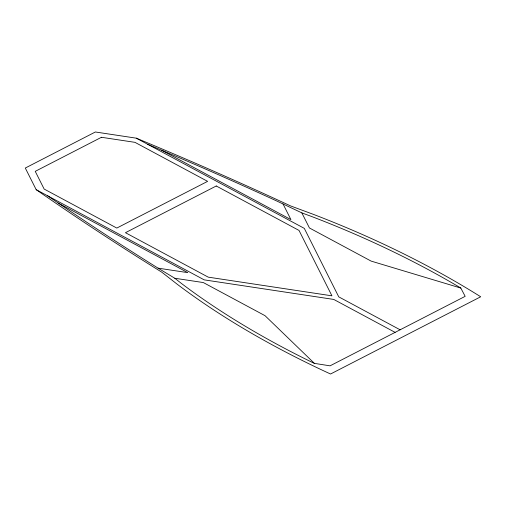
<?xml version="1.0" encoding="UTF-8"?>
<svg xmlns="http://www.w3.org/2000/svg" width="506" height="506" viewBox="0 0 506 506"><rect width="100%" height="100%" fill="white"/><g stroke="black" fill="none" stroke-linecap="round" stroke-linejoin="round"><path stroke-width="0.76" d="M136.278 138.17L95.368 131.99L25.3 168.036L36.179 189.661A1767.692 738.659 18.6 0 0 150.94 265.422L161.793 272.19L177.404 284.385A460.479 192.419 18.6 0 0 330.551 374.01L480.7 296.775A460.479 192.419 18.6 0 0 313.467 214.392L290.602 205.929L277.958 200.085A1767.692 738.659 18.6 0 0 136.278 138.17L304.296 228.37L338.754 296.858L400.113 329.798M47.577 195.778L68.595 210.066A1764.567 737.356 18.6 0 0 152.774 264.84L158.087 268.155L187.808 272.645L58.171 203.045M158.087 268.155L174.785 278.249L203.336 282.563L265.03 315.681L314.397 363.371L330.057 365.838L465.166 296.339L460.814 288.059L458.455 286.624A454.224 189.807 18.6 0 0 312.057 216.663L301.848 212.887L276.82 201.034A1764.567 737.356 18.6 0 0 174.406 155.639L147.676 144.286M460.814 288.059L371.132 261.102L309.444 227.978L301.848 212.887M314.397 363.371L311.715 362.106A454.224 189.807 18.6 0 1 181.755 283.695L174.785 278.249M161.73 150.257L290.912 219.61L283.006 203.899M395.11 332.372L333.751 299.432L204.196 279.862L36.179 189.661M101.459 137.284L35.243 171.351L44.148 189.054L116.81 228.067L207.618 181.357L134.957 142.344L101.459 137.284M216.252 185.987L125.444 232.697L208.225 277.143L331.936 295.827L299.033 230.432L216.252 185.987"/></g></svg>
